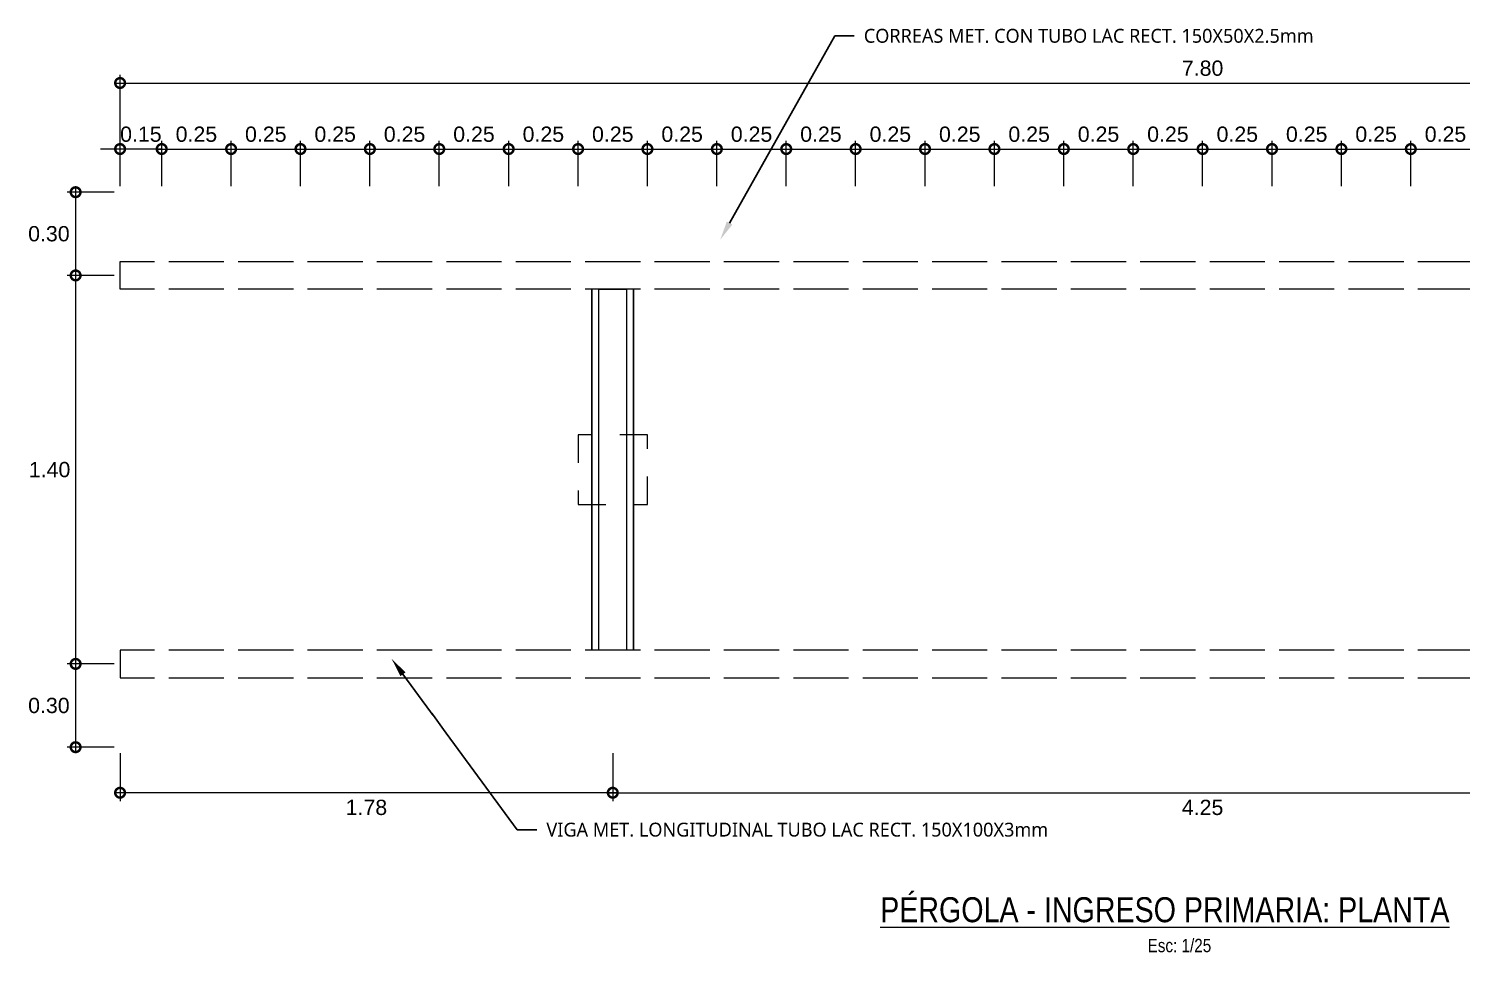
# Model space of a CAD drawing. Header units: millimetres. Extents: x 714.7 to 748.4, y 417.6 to 426.
# Drawn here: x 734.57 to 739.74, y 422.53 to 425.86 of the extents above; entities that cross this region are included whole.
import ezdxf
from ezdxf import colors
from ezdxf.entities.mleader import LeaderData, LeaderLine
from ezdxf.math import Vec2, Vec3

# ---------------------------------------------------------------- set-up
doc = ezdxf.new("R2010")
doc.units = ezdxf.units.MM
doc.set_wipeout_variables(frame=1)
doc.linetypes.add('DASHED2', pattern=[0.375, 0.25, -0.125])
for name, color, linetype, lineweight in [('0_Pluma_Nº__1', 253, 'Continuous', 9), ('letras sr', 7, 'Continuous', 5), ('Proyeccciones', 1, 'DASHED2', 18), ('TEXTO', 7, 'Continuous', 9)]:
    doc.layers.add(name, color=color, linetype=linetype, lineweight=lineweight)
doc.styles.add('Generales', font='trebuc.ttf', dxfattribs={"height": 0.1})
doc.styles.add('Santa Rosa 1 50', font='trebuc.ttf')
doc.styles.get("Standard").update_dxf_attribs({"font": 'arial.ttf'})
doc.dimstyles.new('detalles menores', dxfattribs={"dimtxt": 0.055, "dimasz": 0.07, "dimexe": 0.03, "dimexo": 0.0215, "dimgap": 0.025, "dimtad": 2, "dimtih": 1, "dimtoh": 1, "dimzin": 1, "dimdsep": 46, "dimtxsty": 'Standard', "dimblk": 'DOTSMALL', "dimcen": 0, "dimdle": 0.0175, "dimclrd": 10, "dimclre": 10, "dimclrt": 3, "dimazin": 0, "dimtfac": 1, "dimtix": 1, "dimtmove": 0, "dimatfit": 2, "dimldrblk": 'OBLIQUE', "dimfxl": 1, "dimlwd": 5, "dimlwe": 5, "dimarcsym": 0})

# ---------------------------------------------------------------- blocks, each defined once
blk = doc.blocks.new('_DOTSMALL')
at = {"color": 0, "linetype": 'ByBlock', "const_width": 0.5}
blk.add_lwpolyline([(-0.0625, 0, 1), (0.0625, 0, 1)], format="xyb", close=True, dxfattribs=at)
blk = doc.blocks.new('*D337')
at = {"color": 10, "lineweight": 5, "transparency": 16777216}
for p, q in [((734.8854, 425.6646), (742.7204, 425.6646)), ((734.9029, 425.2927), (734.9029, 425.6946)), ((742.7029, 425.2927), (742.7029, 425.6946))]:
    blk.add_line(p, q, dxfattribs=at)
at = {"layer": 'Defpoints', "color": 0, "lineweight": 70, "transparency": 16777216}
for p in [(742.7029, 425.6646), (734.9029, 425.2712), (742.7029, 425.2712)]:
    blk.add_point(p, dxfattribs=at)
at = {"color": 10, "lineweight": 5, "transparency": 16777216, "xscale": 0.07, "yscale": 0.07, "zscale": 0.07, "rotation": 180}
blk.add_blockref('_DOTSMALL', (734.9029, 425.6646), dxfattribs=at)
at = {"color": 10, "lineweight": 5, "transparency": 16777216, "xscale": 0.07, "yscale": 0.07, "zscale": 0.07}
blk.add_blockref('_DOTSMALL', (742.7029, 425.6646), dxfattribs=at)
at = {"color": 3, "transparency": 16777216, "insert": (738.8029, 425.7177), "char_height": 0.055, "attachment_point": 5}
blk.add_mtext('7.80', dxfattribs=at)
blk = doc.blocks.new('_Oblique')
at = {"color": 0, "linetype": 'ByBlock', "lineweight": -2}
blk.add_line((-0.5, -0.5), (0.5, 0.5), dxfattribs=at)
blk = doc.blocks.new('*D338')
at = {"color": 10, "lineweight": 5, "transparency": 16777216}
for p, q in [((734.8814, 425.2712), (734.7128, 425.2712)), ((734.7428, 425.2887), (734.7428, 424.9537)), ((734.8814, 424.9712), (734.7128, 424.9712))]:
    blk.add_line(p, q, dxfattribs=at)
at = {"layer": 'Defpoints', "color": 0, "lineweight": 70, "transparency": 16777216}
for p in [(734.9029, 425.2712), (734.7428, 424.9712), (734.9029, 424.9712)]:
    blk.add_point(p, dxfattribs=at)
at = {"color": 10, "lineweight": 5, "transparency": 16777216, "xscale": 0.07, "yscale": 0.07, "zscale": 0.07}
for p, rotation in [((734.7428, 425.2712), 90), ((734.7428, 424.9712), 270)]:
    blk.add_blockref('_DOTSMALL', p, dxfattribs=dict(at, rotation=rotation))
at = {"color": 3, "transparency": 16777216, "insert": (734.6465, 425.1212), "char_height": 0.055, "attachment_point": 5}
blk.add_mtext('0.30', dxfattribs=at)
blk = doc.blocks.new('*D339')
at = {"color": 10, "lineweight": 5, "transparency": 16777216}
for p, q in [((734.8814, 424.9712), (734.7128, 424.9712)), ((734.7428, 424.9887), (734.7428, 423.5537)), ((734.8814, 423.5712), (734.7128, 423.5712))]:
    blk.add_line(p, q, dxfattribs=at)
at = {"layer": 'Defpoints', "color": 0, "lineweight": 70, "transparency": 16777216}
for p in [(734.9029, 424.9712), (734.7428, 423.5712), (734.9029, 423.5712)]:
    blk.add_point(p, dxfattribs=at)
at = {"color": 10, "lineweight": 5, "transparency": 16777216, "xscale": 0.07, "yscale": 0.07, "zscale": 0.07}
for p, rotation in [((734.7428, 424.9712), 90), ((734.7428, 423.5712), 270)]:
    blk.add_blockref('_DOTSMALL', p, dxfattribs=dict(at, rotation=rotation))
at = {"color": 3, "transparency": 16777216, "insert": (734.6491, 424.2712), "char_height": 0.055, "attachment_point": 5}
blk.add_mtext('1.40', dxfattribs=at)
blk = doc.blocks.new('*D340')
at = {"color": 10, "lineweight": 5, "transparency": 16777216}
for p, q in [((734.8814, 423.5712), (734.7128, 423.5712)), ((734.7428, 423.5887), (734.7428, 423.2537)), ((734.8814, 423.2712), (734.7128, 423.2712))]:
    blk.add_line(p, q, dxfattribs=at)
at = {"layer": 'Defpoints', "color": 0, "lineweight": 70, "transparency": 16777216}
for p in [(734.9029, 423.5712), (734.7428, 423.2712), (734.9029, 423.2712)]:
    blk.add_point(p, dxfattribs=at)
at = {"color": 10, "lineweight": 5, "transparency": 16777216, "xscale": 0.07, "yscale": 0.07, "zscale": 0.07}
for p, rotation in [((734.7428, 423.5712), 90), ((734.7428, 423.2712), 270)]:
    blk.add_blockref('_DOTSMALL', p, dxfattribs=dict(at, rotation=rotation))
at = {"color": 3, "transparency": 16777216, "insert": (734.6465, 423.4212), "char_height": 0.055, "attachment_point": 5}
blk.add_mtext('0.30', dxfattribs=at)
blk = doc.blocks.new('*D341')
at = {"color": 10, "lineweight": 5, "transparency": 16777216}
for p, q in [((734.9029, 425.2927), (734.9029, 425.4567)), ((735.0529, 425.2927), (735.0529, 425.4567)), ((734.9029, 425.4267), (734.8329, 425.4267)), ((735.0529, 425.4267), (734.9029, 425.4267)), ((735.0529, 425.4267), (735.1229, 425.4267))]:
    blk.add_line(p, q, dxfattribs=at)
at = {"layer": 'Defpoints', "color": 0, "lineweight": 70, "transparency": 16777216}
for p in [(734.9029, 425.4267), (734.9029, 425.2712), (735.0529, 425.2712)]:
    blk.add_point(p, dxfattribs=at)
at = {"color": 10, "lineweight": 5, "transparency": 16777216, "xscale": 0.07, "yscale": 0.07, "zscale": 0.07}
blk.add_blockref('_DOTSMALL', (734.9029, 425.4267), dxfattribs=at)
at = {"color": 10, "lineweight": 5, "transparency": 16777216, "xscale": 0.07, "yscale": 0.07, "zscale": 0.07, "rotation": 180}
blk.add_blockref('_DOTSMALL', (735.0529, 425.4267), dxfattribs=at)
at = {"color": 3, "transparency": 16777216, "insert": (734.9779, 425.4798), "char_height": 0.055, "attachment_point": 5}
blk.add_mtext('0.15', dxfattribs=at)
blk = doc.blocks.new('*D342')
at = {"color": 10, "lineweight": 5, "transparency": 16777216}
for p, q in [((735.0529, 425.2927), (735.0529, 425.4567)), ((735.3029, 425.2927), (735.3029, 425.4567)), ((735.0354, 425.4267), (735.3204, 425.4267))]:
    blk.add_line(p, q, dxfattribs=at)
at = {"layer": 'Defpoints', "color": 0, "lineweight": 70, "transparency": 16777216}
for p in [(735.3029, 425.4267), (735.0529, 425.2712), (735.3029, 425.2712)]:
    blk.add_point(p, dxfattribs=at)
at = {"color": 10, "lineweight": 5, "transparency": 16777216, "xscale": 0.07, "yscale": 0.07, "zscale": 0.07, "rotation": 180}
blk.add_blockref('_DOTSMALL', (735.0529, 425.4267), dxfattribs=at)
at = {"color": 10, "lineweight": 5, "transparency": 16777216, "xscale": 0.07, "yscale": 0.07, "zscale": 0.07}
blk.add_blockref('_DOTSMALL', (735.3029, 425.4267), dxfattribs=at)
at = {"color": 3, "transparency": 16777216, "insert": (735.1779, 425.4798), "char_height": 0.055, "attachment_point": 5}
blk.add_mtext('0.25', dxfattribs=at)
blk = doc.blocks.new('*D343')
at = {"color": 10, "lineweight": 5, "transparency": 16777216}
for p, q in [((735.3029, 425.2927), (735.3029, 425.4567)), ((735.5529, 425.2927), (735.5529, 425.4567)), ((735.2854, 425.4267), (735.5704, 425.4267))]:
    blk.add_line(p, q, dxfattribs=at)
at = {"layer": 'Defpoints', "color": 0, "lineweight": 70, "transparency": 16777216}
for p in [(735.5529, 425.4267), (735.3029, 425.2712), (735.5529, 425.2712)]:
    blk.add_point(p, dxfattribs=at)
at = {"color": 10, "lineweight": 5, "transparency": 16777216, "xscale": 0.07, "yscale": 0.07, "zscale": 0.07, "rotation": 180}
blk.add_blockref('_DOTSMALL', (735.3029, 425.4267), dxfattribs=at)
at = {"color": 10, "lineweight": 5, "transparency": 16777216, "xscale": 0.07, "yscale": 0.07, "zscale": 0.07}
blk.add_blockref('_DOTSMALL', (735.5529, 425.4267), dxfattribs=at)
at = {"color": 3, "transparency": 16777216, "insert": (735.4279, 425.4798), "char_height": 0.055, "attachment_point": 5}
blk.add_mtext('0.25', dxfattribs=at)
blk = doc.blocks.new('*D344')
at = {"color": 10, "lineweight": 5, "transparency": 16777216}
for p, q in [((735.5529, 425.2927), (735.5529, 425.4567)), ((735.8029, 425.2927), (735.8029, 425.4567)), ((735.5354, 425.4267), (735.8204, 425.4267))]:
    blk.add_line(p, q, dxfattribs=at)
at = {"layer": 'Defpoints', "color": 0, "lineweight": 70, "transparency": 16777216}
for p in [(735.8029, 425.4267), (735.5529, 425.2712), (735.8029, 425.2712)]:
    blk.add_point(p, dxfattribs=at)
at = {"color": 10, "lineweight": 5, "transparency": 16777216, "xscale": 0.07, "yscale": 0.07, "zscale": 0.07, "rotation": 180}
blk.add_blockref('_DOTSMALL', (735.5529, 425.4267), dxfattribs=at)
at = {"color": 10, "lineweight": 5, "transparency": 16777216, "xscale": 0.07, "yscale": 0.07, "zscale": 0.07}
blk.add_blockref('_DOTSMALL', (735.8029, 425.4267), dxfattribs=at)
at = {"color": 3, "transparency": 16777216, "insert": (735.6779, 425.4798), "char_height": 0.055, "attachment_point": 5}
blk.add_mtext('0.25', dxfattribs=at)
blk = doc.blocks.new('*D345')
at = {"color": 10, "lineweight": 5, "transparency": 16777216}
for p, q in [((735.8029, 425.2927), (735.8029, 425.4567)), ((736.0529, 425.2927), (736.0529, 425.4567)), ((735.7854, 425.4267), (736.0704, 425.4267))]:
    blk.add_line(p, q, dxfattribs=at)
at = {"layer": 'Defpoints', "color": 0, "lineweight": 70, "transparency": 16777216}
for p in [(736.0529, 425.4267), (735.8029, 425.2712), (736.0529, 425.2712)]:
    blk.add_point(p, dxfattribs=at)
at = {"color": 10, "lineweight": 5, "transparency": 16777216, "xscale": 0.07, "yscale": 0.07, "zscale": 0.07, "rotation": 180}
blk.add_blockref('_DOTSMALL', (735.8029, 425.4267), dxfattribs=at)
at = {"color": 10, "lineweight": 5, "transparency": 16777216, "xscale": 0.07, "yscale": 0.07, "zscale": 0.07}
blk.add_blockref('_DOTSMALL', (736.0529, 425.4267), dxfattribs=at)
at = {"color": 3, "transparency": 16777216, "insert": (735.9279, 425.4798), "char_height": 0.055, "attachment_point": 5}
blk.add_mtext('0.25', dxfattribs=at)
blk = doc.blocks.new('*D346')
at = {"color": 10, "lineweight": 5, "transparency": 16777216}
for p, q in [((736.0529, 425.2927), (736.0529, 425.4567)), ((736.3029, 425.2927), (736.3029, 425.4567)), ((736.0354, 425.4267), (736.3204, 425.4267))]:
    blk.add_line(p, q, dxfattribs=at)
at = {"layer": 'Defpoints', "color": 0, "lineweight": 70, "transparency": 16777216}
for p in [(736.3029, 425.4267), (736.0529, 425.2712), (736.3029, 425.2712)]:
    blk.add_point(p, dxfattribs=at)
at = {"color": 10, "lineweight": 5, "transparency": 16777216, "xscale": 0.07, "yscale": 0.07, "zscale": 0.07, "rotation": 180}
blk.add_blockref('_DOTSMALL', (736.0529, 425.4267), dxfattribs=at)
at = {"color": 10, "lineweight": 5, "transparency": 16777216, "xscale": 0.07, "yscale": 0.07, "zscale": 0.07}
blk.add_blockref('_DOTSMALL', (736.3029, 425.4267), dxfattribs=at)
at = {"color": 3, "transparency": 16777216, "insert": (736.1779, 425.4798), "char_height": 0.055, "attachment_point": 5}
blk.add_mtext('0.25', dxfattribs=at)
blk = doc.blocks.new('*D347')
at = {"color": 10, "lineweight": 5, "transparency": 16777216}
for p, q in [((736.3029, 425.2927), (736.3029, 425.4567)), ((736.5529, 425.2927), (736.5529, 425.4567)), ((736.2854, 425.4267), (736.5704, 425.4267))]:
    blk.add_line(p, q, dxfattribs=at)
at = {"layer": 'Defpoints', "color": 0, "lineweight": 70, "transparency": 16777216}
for p in [(736.5529, 425.4267), (736.3029, 425.2712), (736.5529, 425.2712)]:
    blk.add_point(p, dxfattribs=at)
at = {"color": 10, "lineweight": 5, "transparency": 16777216, "xscale": 0.07, "yscale": 0.07, "zscale": 0.07, "rotation": 180}
blk.add_blockref('_DOTSMALL', (736.3029, 425.4267), dxfattribs=at)
at = {"color": 10, "lineweight": 5, "transparency": 16777216, "xscale": 0.07, "yscale": 0.07, "zscale": 0.07}
blk.add_blockref('_DOTSMALL', (736.5529, 425.4267), dxfattribs=at)
at = {"color": 3, "transparency": 16777216, "insert": (736.4279, 425.4798), "char_height": 0.055, "attachment_point": 5}
blk.add_mtext('0.25', dxfattribs=at)
blk = doc.blocks.new('*D348')
at = {"color": 10, "lineweight": 5, "transparency": 16777216}
for p, q in [((736.6779, 423.2497), (736.6779, 423.077)), ((740.9279, 423.2497), (740.9279, 423.077)), ((736.6604, 423.107), (740.9454, 423.107))]:
    blk.add_line(p, q, dxfattribs=at)
at = {"layer": 'Defpoints', "color": 0, "lineweight": 70, "transparency": 16777216}
for p in [(736.6779, 423.2712), (740.9279, 423.2712), (740.9279, 423.107)]:
    blk.add_point(p, dxfattribs=at)
at = {"color": 10, "lineweight": 5, "transparency": 16777216, "xscale": 0.07, "yscale": 0.07, "zscale": 0.07, "rotation": 180}
blk.add_blockref('_DOTSMALL', (736.6779, 423.107), dxfattribs=at)
at = {"color": 10, "lineweight": 5, "transparency": 16777216, "xscale": 0.07, "yscale": 0.07, "zscale": 0.07}
blk.add_blockref('_DOTSMALL', (740.9279, 423.107), dxfattribs=at)
at = {"color": 3, "transparency": 16777216, "insert": (738.8029, 423.0539), "char_height": 0.055, "attachment_point": 5}
blk.add_mtext('4.25', dxfattribs=at)
blk = doc.blocks.new('*D349')
at = {"color": 10, "lineweight": 5, "transparency": 16777216}
for p, q in [((734.9029, 423.2497), (734.9029, 423.077)), ((736.6779, 423.2497), (736.6779, 423.077)), ((736.6954, 423.107), (734.8854, 423.107))]:
    blk.add_line(p, q, dxfattribs=at)
at = {"layer": 'Defpoints', "color": 0, "lineweight": 70, "transparency": 16777216}
for p in [(734.9029, 423.2712), (736.6779, 423.2712), (734.9029, 423.107)]:
    blk.add_point(p, dxfattribs=at)
at = {"color": 10, "lineweight": 5, "transparency": 16777216, "xscale": 0.07, "yscale": 0.07, "zscale": 0.07, "rotation": 180}
blk.add_blockref('_DOTSMALL', (734.9029, 423.107), dxfattribs=at)
at = {"color": 10, "lineweight": 5, "transparency": 16777216, "xscale": 0.07, "yscale": 0.07, "zscale": 0.07}
blk.add_blockref('_DOTSMALL', (736.6779, 423.107), dxfattribs=at)
at = {"color": 3, "transparency": 16777216, "insert": (735.7904, 423.0539), "char_height": 0.055, "attachment_point": 5}
blk.add_mtext('1.78', dxfattribs=at)
blk = doc.blocks.new('*D350')
at = {"color": 10, "lineweight": 5, "transparency": 16777216}
for p, q in [((736.5529, 425.2927), (736.5529, 425.4567)), ((736.8029, 425.2927), (736.8029, 425.4567)), ((736.5354, 425.4267), (736.8204, 425.4267))]:
    blk.add_line(p, q, dxfattribs=at)
at = {"layer": 'Defpoints', "color": 0, "lineweight": 70, "transparency": 16777216}
for p in [(736.8029, 425.4267), (736.5529, 425.2712), (736.8029, 425.2712)]:
    blk.add_point(p, dxfattribs=at)
at = {"color": 10, "lineweight": 5, "transparency": 16777216, "xscale": 0.07, "yscale": 0.07, "zscale": 0.07, "rotation": 180}
blk.add_blockref('_DOTSMALL', (736.5529, 425.4267), dxfattribs=at)
at = {"color": 10, "lineweight": 5, "transparency": 16777216, "xscale": 0.07, "yscale": 0.07, "zscale": 0.07}
blk.add_blockref('_DOTSMALL', (736.8029, 425.4267), dxfattribs=at)
at = {"color": 3, "transparency": 16777216, "insert": (736.6779, 425.4798), "char_height": 0.055, "attachment_point": 5}
blk.add_mtext('0.25', dxfattribs=at)
blk = doc.blocks.new('*D351')
at = {"color": 10, "lineweight": 5, "transparency": 16777216}
for p, q in [((736.8029, 425.2927), (736.8029, 425.4567)), ((737.0529, 425.2927), (737.0529, 425.4567)), ((736.7854, 425.4267), (737.0704, 425.4267))]:
    blk.add_line(p, q, dxfattribs=at)
at = {"layer": 'Defpoints', "color": 0, "lineweight": 70, "transparency": 16777216}
for p in [(737.0529, 425.4267), (736.8029, 425.2712), (737.0529, 425.2712)]:
    blk.add_point(p, dxfattribs=at)
at = {"color": 10, "lineweight": 5, "transparency": 16777216, "xscale": 0.07, "yscale": 0.07, "zscale": 0.07, "rotation": 180}
blk.add_blockref('_DOTSMALL', (736.8029, 425.4267), dxfattribs=at)
at = {"color": 10, "lineweight": 5, "transparency": 16777216, "xscale": 0.07, "yscale": 0.07, "zscale": 0.07}
blk.add_blockref('_DOTSMALL', (737.0529, 425.4267), dxfattribs=at)
at = {"color": 3, "transparency": 16777216, "insert": (736.9279, 425.4798), "char_height": 0.055, "attachment_point": 5}
blk.add_mtext('0.25', dxfattribs=at)
blk = doc.blocks.new('*D352')
at = {"color": 10, "lineweight": 5, "transparency": 16777216}
for p, q in [((737.0529, 425.2927), (737.0529, 425.4567)), ((737.3029, 425.2927), (737.3029, 425.4567)), ((737.0354, 425.4267), (737.3204, 425.4267))]:
    blk.add_line(p, q, dxfattribs=at)
at = {"layer": 'Defpoints', "color": 0, "lineweight": 70, "transparency": 16777216}
for p in [(737.3029, 425.4267), (737.0529, 425.2712), (737.3029, 425.2712)]:
    blk.add_point(p, dxfattribs=at)
at = {"color": 10, "lineweight": 5, "transparency": 16777216, "xscale": 0.07, "yscale": 0.07, "zscale": 0.07, "rotation": 180}
blk.add_blockref('_DOTSMALL', (737.0529, 425.4267), dxfattribs=at)
at = {"color": 10, "lineweight": 5, "transparency": 16777216, "xscale": 0.07, "yscale": 0.07, "zscale": 0.07}
blk.add_blockref('_DOTSMALL', (737.3029, 425.4267), dxfattribs=at)
at = {"color": 3, "transparency": 16777216, "insert": (737.1779, 425.4798), "char_height": 0.055, "attachment_point": 5}
blk.add_mtext('0.25', dxfattribs=at)
blk = doc.blocks.new('*D353')
at = {"color": 10, "lineweight": 5, "transparency": 16777216}
for p, q in [((737.3029, 425.2927), (737.3029, 425.4567)), ((737.5529, 425.2927), (737.5529, 425.4567)), ((737.2854, 425.4267), (737.5704, 425.4267))]:
    blk.add_line(p, q, dxfattribs=at)
at = {"layer": 'Defpoints', "color": 0, "lineweight": 70, "transparency": 16777216}
for p in [(737.5529, 425.4267), (737.3029, 425.2712), (737.5529, 425.2712)]:
    blk.add_point(p, dxfattribs=at)
at = {"color": 10, "lineweight": 5, "transparency": 16777216, "xscale": 0.07, "yscale": 0.07, "zscale": 0.07, "rotation": 180}
blk.add_blockref('_DOTSMALL', (737.3029, 425.4267), dxfattribs=at)
at = {"color": 10, "lineweight": 5, "transparency": 16777216, "xscale": 0.07, "yscale": 0.07, "zscale": 0.07}
blk.add_blockref('_DOTSMALL', (737.5529, 425.4267), dxfattribs=at)
at = {"color": 3, "transparency": 16777216, "insert": (737.4279, 425.4798), "char_height": 0.055, "attachment_point": 5}
blk.add_mtext('0.25', dxfattribs=at)
blk = doc.blocks.new('*D354')
at = {"color": 10, "lineweight": 5, "transparency": 16777216}
for p, q in [((737.5529, 425.2927), (737.5529, 425.4567)), ((737.8029, 425.2927), (737.8029, 425.4567)), ((737.5354, 425.4267), (737.8204, 425.4267))]:
    blk.add_line(p, q, dxfattribs=at)
at = {"layer": 'Defpoints', "color": 0, "lineweight": 70, "transparency": 16777216}
for p in [(737.8029, 425.4267), (737.5529, 425.2712), (737.8029, 425.2712)]:
    blk.add_point(p, dxfattribs=at)
at = {"color": 10, "lineweight": 5, "transparency": 16777216, "xscale": 0.07, "yscale": 0.07, "zscale": 0.07, "rotation": 180}
blk.add_blockref('_DOTSMALL', (737.5529, 425.4267), dxfattribs=at)
at = {"color": 10, "lineweight": 5, "transparency": 16777216, "xscale": 0.07, "yscale": 0.07, "zscale": 0.07}
blk.add_blockref('_DOTSMALL', (737.8029, 425.4267), dxfattribs=at)
at = {"color": 3, "transparency": 16777216, "insert": (737.6779, 425.4798), "char_height": 0.055, "attachment_point": 5}
blk.add_mtext('0.25', dxfattribs=at)
blk = doc.blocks.new('*D355')
at = {"color": 10, "lineweight": 5, "transparency": 16777216}
for p, q in [((737.8029, 425.2927), (737.8029, 425.4567)), ((738.0529, 425.2927), (738.0529, 425.4567)), ((737.7854, 425.4267), (738.0704, 425.4267))]:
    blk.add_line(p, q, dxfattribs=at)
at = {"layer": 'Defpoints', "color": 0, "lineweight": 70, "transparency": 16777216}
for p in [(738.0529, 425.4267), (737.8029, 425.2712), (738.0529, 425.2712)]:
    blk.add_point(p, dxfattribs=at)
at = {"color": 10, "lineweight": 5, "transparency": 16777216, "xscale": 0.07, "yscale": 0.07, "zscale": 0.07, "rotation": 180}
blk.add_blockref('_DOTSMALL', (737.8029, 425.4267), dxfattribs=at)
at = {"color": 10, "lineweight": 5, "transparency": 16777216, "xscale": 0.07, "yscale": 0.07, "zscale": 0.07}
blk.add_blockref('_DOTSMALL', (738.0529, 425.4267), dxfattribs=at)
at = {"color": 3, "transparency": 16777216, "insert": (737.9279, 425.4798), "char_height": 0.055, "attachment_point": 5}
blk.add_mtext('0.25', dxfattribs=at)
blk = doc.blocks.new('*D356')
at = {"color": 10, "lineweight": 5, "transparency": 16777216}
for p, q in [((738.0529, 425.2927), (738.0529, 425.4567)), ((738.3029, 425.2927), (738.3029, 425.4567)), ((738.0354, 425.4267), (738.3204, 425.4267))]:
    blk.add_line(p, q, dxfattribs=at)
at = {"layer": 'Defpoints', "color": 0, "lineweight": 70, "transparency": 16777216}
for p in [(738.3029, 425.4267), (738.0529, 425.2712), (738.3029, 425.2712)]:
    blk.add_point(p, dxfattribs=at)
at = {"color": 10, "lineweight": 5, "transparency": 16777216, "xscale": 0.07, "yscale": 0.07, "zscale": 0.07, "rotation": 180}
blk.add_blockref('_DOTSMALL', (738.0529, 425.4267), dxfattribs=at)
at = {"color": 10, "lineweight": 5, "transparency": 16777216, "xscale": 0.07, "yscale": 0.07, "zscale": 0.07}
blk.add_blockref('_DOTSMALL', (738.3029, 425.4267), dxfattribs=at)
at = {"color": 3, "transparency": 16777216, "insert": (738.1779, 425.4798), "char_height": 0.055, "attachment_point": 5}
blk.add_mtext('0.25', dxfattribs=at)
blk = doc.blocks.new('*D357')
at = {"color": 10, "lineweight": 5, "transparency": 16777216}
for p, q in [((738.3029, 425.2927), (738.3029, 425.4567)), ((738.5529, 425.2927), (738.5529, 425.4567)), ((738.2854, 425.4267), (738.5704, 425.4267))]:
    blk.add_line(p, q, dxfattribs=at)
at = {"layer": 'Defpoints', "color": 0, "lineweight": 70, "transparency": 16777216}
for p in [(738.5529, 425.4267), (738.3029, 425.2712), (738.5529, 425.2712)]:
    blk.add_point(p, dxfattribs=at)
at = {"color": 10, "lineweight": 5, "transparency": 16777216, "xscale": 0.07, "yscale": 0.07, "zscale": 0.07, "rotation": 180}
blk.add_blockref('_DOTSMALL', (738.3029, 425.4267), dxfattribs=at)
at = {"color": 10, "lineweight": 5, "transparency": 16777216, "xscale": 0.07, "yscale": 0.07, "zscale": 0.07}
blk.add_blockref('_DOTSMALL', (738.5529, 425.4267), dxfattribs=at)
at = {"color": 3, "transparency": 16777216, "insert": (738.4279, 425.4798), "char_height": 0.055, "attachment_point": 5}
blk.add_mtext('0.25', dxfattribs=at)
blk = doc.blocks.new('*D358')
at = {"color": 10, "lineweight": 5, "transparency": 16777216}
for p, q in [((738.5529, 425.2927), (738.5529, 425.4567)), ((738.8029, 425.2927), (738.8029, 425.4567)), ((738.5354, 425.4267), (738.8204, 425.4267))]:
    blk.add_line(p, q, dxfattribs=at)
at = {"layer": 'Defpoints', "color": 0, "lineweight": 70, "transparency": 16777216}
for p in [(738.8029, 425.4267), (738.5529, 425.2712), (738.8029, 425.2712)]:
    blk.add_point(p, dxfattribs=at)
at = {"color": 10, "lineweight": 5, "transparency": 16777216, "xscale": 0.07, "yscale": 0.07, "zscale": 0.07, "rotation": 180}
blk.add_blockref('_DOTSMALL', (738.5529, 425.4267), dxfattribs=at)
at = {"color": 10, "lineweight": 5, "transparency": 16777216, "xscale": 0.07, "yscale": 0.07, "zscale": 0.07}
blk.add_blockref('_DOTSMALL', (738.8029, 425.4267), dxfattribs=at)
at = {"color": 3, "transparency": 16777216, "insert": (738.6779, 425.4798), "char_height": 0.055, "attachment_point": 5}
blk.add_mtext('0.25', dxfattribs=at)
blk = doc.blocks.new('*D359')
at = {"color": 10, "lineweight": 5, "transparency": 16777216}
for p, q in [((738.8029, 425.2927), (738.8029, 425.4567)), ((739.0529, 425.2927), (739.0529, 425.4567)), ((738.7854, 425.4267), (739.0704, 425.4267))]:
    blk.add_line(p, q, dxfattribs=at)
at = {"layer": 'Defpoints', "color": 0, "lineweight": 70, "transparency": 16777216}
for p in [(739.0529, 425.4267), (738.8029, 425.2712), (739.0529, 425.2712)]:
    blk.add_point(p, dxfattribs=at)
at = {"color": 10, "lineweight": 5, "transparency": 16777216, "xscale": 0.07, "yscale": 0.07, "zscale": 0.07, "rotation": 180}
blk.add_blockref('_DOTSMALL', (738.8029, 425.4267), dxfattribs=at)
at = {"color": 10, "lineweight": 5, "transparency": 16777216, "xscale": 0.07, "yscale": 0.07, "zscale": 0.07}
blk.add_blockref('_DOTSMALL', (739.0529, 425.4267), dxfattribs=at)
at = {"color": 3, "transparency": 16777216, "insert": (738.9279, 425.4798), "char_height": 0.055, "attachment_point": 5}
blk.add_mtext('0.25', dxfattribs=at)
blk = doc.blocks.new('*D360')
at = {"color": 10, "lineweight": 5, "transparency": 16777216}
for p, q in [((739.0529, 425.2927), (739.0529, 425.4567)), ((739.3029, 425.2927), (739.3029, 425.4567)), ((739.0354, 425.4267), (739.3204, 425.4267))]:
    blk.add_line(p, q, dxfattribs=at)
at = {"layer": 'Defpoints', "color": 0, "lineweight": 70, "transparency": 16777216}
for p in [(739.3029, 425.4267), (739.0529, 425.2712), (739.3029, 425.2712)]:
    blk.add_point(p, dxfattribs=at)
at = {"color": 10, "lineweight": 5, "transparency": 16777216, "xscale": 0.07, "yscale": 0.07, "zscale": 0.07, "rotation": 180}
blk.add_blockref('_DOTSMALL', (739.0529, 425.4267), dxfattribs=at)
at = {"color": 10, "lineweight": 5, "transparency": 16777216, "xscale": 0.07, "yscale": 0.07, "zscale": 0.07}
blk.add_blockref('_DOTSMALL', (739.3029, 425.4267), dxfattribs=at)
at = {"color": 3, "transparency": 16777216, "insert": (739.1779, 425.4798), "char_height": 0.055, "attachment_point": 5}
blk.add_mtext('0.25', dxfattribs=at)
blk = doc.blocks.new('*D361')
at = {"color": 10, "lineweight": 5, "transparency": 16777216}
for p, q in [((739.3029, 425.2927), (739.3029, 425.4567)), ((739.5529, 425.2927), (739.5529, 425.4567)), ((739.2854, 425.4267), (739.5704, 425.4267))]:
    blk.add_line(p, q, dxfattribs=at)
at = {"layer": 'Defpoints', "color": 0, "lineweight": 70, "transparency": 16777216}
for p in [(739.5529, 425.4267), (739.3029, 425.2712), (739.5529, 425.2712)]:
    blk.add_point(p, dxfattribs=at)
at = {"color": 10, "lineweight": 5, "transparency": 16777216, "xscale": 0.07, "yscale": 0.07, "zscale": 0.07, "rotation": 180}
blk.add_blockref('_DOTSMALL', (739.3029, 425.4267), dxfattribs=at)
at = {"color": 10, "lineweight": 5, "transparency": 16777216, "xscale": 0.07, "yscale": 0.07, "zscale": 0.07}
blk.add_blockref('_DOTSMALL', (739.5529, 425.4267), dxfattribs=at)
at = {"color": 3, "transparency": 16777216, "insert": (739.4279, 425.4798), "char_height": 0.055, "attachment_point": 5}
blk.add_mtext('0.25', dxfattribs=at)
blk = doc.blocks.new('*D362')
at = {"color": 10, "lineweight": 5, "transparency": 16777216}
for p, q in [((739.5529, 425.2927), (739.5529, 425.4567)), ((739.8029, 425.2927), (739.8029, 425.4567)), ((739.5354, 425.4267), (739.8204, 425.4267))]:
    blk.add_line(p, q, dxfattribs=at)
at = {"layer": 'Defpoints', "color": 0, "lineweight": 70, "transparency": 16777216}
for p in [(739.8029, 425.4267), (739.5529, 425.2712), (739.8029, 425.2712)]:
    blk.add_point(p, dxfattribs=at)
at = {"color": 10, "lineweight": 5, "transparency": 16777216, "xscale": 0.07, "yscale": 0.07, "zscale": 0.07, "rotation": 180}
blk.add_blockref('_DOTSMALL', (739.5529, 425.4267), dxfattribs=at)
at = {"color": 10, "lineweight": 5, "transparency": 16777216, "xscale": 0.07, "yscale": 0.07, "zscale": 0.07}
blk.add_blockref('_DOTSMALL', (739.8029, 425.4267), dxfattribs=at)
at = {"color": 3, "transparency": 16777216, "insert": (739.6779, 425.4798), "char_height": 0.055, "attachment_point": 5}
blk.add_mtext('0.25', dxfattribs=at)

msp = doc.modelspace()

# ---------------------------------------------------------------- linework, layer by layer
at = {"layer": '0_Pluma_Nº__1', "color": 18, "ltscale": 0.4, "true_color": 0x000000}
for points in [[(742.7029, 425.0212), (742.7029, 424.9212), (734.9029, 424.9212), (734.9029, 425.0212)], [(736.6279, 424.9212), (736.7279, 424.9212), (736.7279, 423.6212), (736.6279, 423.6212)], [(742.7029, 423.5212), (742.7029, 423.6212), (734.9029, 423.6212), (734.9029, 423.5212)]]:
    msp.add_lwpolyline(points, close=True, dxfattribs=at)

# ---------------------------------------------------------------- texts
at = {"layer": 'TEXTO', "color": 7, "insert": (738.6667, 422.5318), "char_height": 0.09, "width": 2.549219, "attachment_point": 8, "style": 'Santa Rosa 1 50'}
msp.add_mtext('{\\fArial Narrow|b0|i0|c0|p34;\\LPÉRGOLA - INGRESO PRIMARIA: PLANTA\\H0.53333x;\\l\\P\\pxi-3,l4,t4; Esc: 1/25}', dxfattribs=at)

# ---------------------------------------------------------------- dimensions: what is measured, and where the dimension line sits
dim = msp.add_linear_dim(base=(734.7428, 424.9712), p1=(734.9029, 425.2712), p2=(734.9029, 424.9712), angle=90, dimstyle='detalles menores')
dim.commit()
dim.dimension.update_dxf_attribs({"geometry": '*D338', "text_midpoint": (734.6465, 425.1212)})
for base, p1, p2, picture, middle in [((734.7428, 423.5712), (734.9029, 424.9712), (734.9029, 423.5712), '*D339', (734.6491, 424.2712)), ((734.7428, 423.2712), (734.9029, 423.5712), (734.9029, 423.2712), '*D340', (734.6465, 423.4212))]:
    dim = msp.add_linear_dim(base=base, p1=p1, p2=p2, angle=90, dimstyle='detalles menores', override={"dimtmove": 1})
    dim.commit()
    dim.dimension.update_dxf_attribs({"geometry": picture, "text_midpoint": middle})

# ---------------------------------------------------------------- next in the draw order: wipeouts: each hides what was drawn before it
at = {"color": 240, "ltscale": 0.4, "true_color": 0xed1f24}
for points in [[(735.0279, 425.2712), (735.0779, 425.2712), (735.0779, 423.2712), (735.0279, 423.2712)], [(735.2779, 425.2712), (735.3279, 425.2712), (735.3279, 423.2712), (735.2779, 423.2712)], [(735.5279, 425.2712), (735.5779, 425.2712), (735.5779, 423.2712), (735.5279, 423.2712)], [(735.7779, 425.2712), (735.8279, 425.2712), (735.8279, 423.2712), (735.7779, 423.2712)], [(736.0279, 425.2712), (736.0779, 425.2712), (736.0779, 423.2712), (736.0279, 423.2712)], [(736.2779, 425.2712), (736.3279, 425.2712), (736.3279, 423.2712), (736.2779, 423.2712)], [(736.5279, 425.2712), (736.5779, 425.2712), (736.5779, 423.2712), (736.5279, 423.2712)], [(736.7779, 425.2712), (736.8279, 425.2712), (736.8279, 423.2712), (736.7779, 423.2712)], [(737.0279, 425.2712), (737.0779, 425.2712), (737.0779, 423.2712), (737.0279, 423.2712)], [(737.2779, 425.2712), (737.3279, 425.2712), (737.3279, 423.2712), (737.2779, 423.2712)], [(737.5279, 425.2712), (737.5779, 425.2712), (737.5779, 423.2712), (737.5279, 423.2712)], [(737.7779, 425.2712), (737.8279, 425.2712), (737.8279, 423.2712), (737.7779, 423.2712)], [(738.0279, 425.2712), (738.0779, 425.2712), (738.0779, 423.2712), (738.0279, 423.2712)], [(738.2779, 425.2712), (738.3279, 425.2712), (738.3279, 423.2712), (738.2779, 423.2712)], [(738.5279, 425.2712), (738.5779, 425.2712), (738.5779, 423.2712), (738.5279, 423.2712)], [(738.7779, 425.2712), (738.8279, 425.2712), (738.8279, 423.2712), (738.7779, 423.2712)], [(739.0279, 425.2712), (739.0779, 425.2712), (739.0779, 423.2712), (739.0279, 423.2712)], [(739.2779, 425.2712), (739.3279, 425.2712), (739.3279, 423.2712), (739.2779, 423.2712)], [(739.5279, 425.2712), (739.5779, 425.2712), (739.5779, 423.2712), (739.5279, 423.2712)]]:
    msp.add_wipeout(points, dxfattribs=at).dxf.layer = '0_Pluma_Nº__1'

# ---------------------------------------------------------------- next in the draw order: linework, layer by layer
at = {"color": 251, "true_color": 0x636466}
for p, q in [((736.6029, 424.9212), (736.6029, 423.6212)), ((736.7529, 424.9212), (736.7529, 423.6212))]:
    msp.add_line(p, q, dxfattribs=at)
at = {"layer": 'Proyeccciones', "ltscale": 0.4}
msp.add_lwpolyline([(736.5529, 424.1462), (736.8029, 424.1462), (736.8029, 424.3962), (736.5529, 424.3962)], close=True, dxfattribs=at)

# ---------------------------------------------------------------- next in the draw order: dimensions: what is measured, and where the dimension line sits
for base, p1, p2, picture, middle in [((742.7029, 425.6646), (734.9029, 425.2712), (742.7029, 425.2712), '*D337', (738.8029, 425.7177)), ((734.9029, 425.4267), (735.0529, 425.2712), (734.9029, 425.2712), '*D341', (734.9779, 425.4798))]:
    dim = msp.add_linear_dim(base=base, p1=p1, p2=p2, dimstyle='detalles menores')
    dim.commit()
    dim.dimension.update_dxf_attribs({"geometry": picture, "text_midpoint": middle})
for base, p1, p2, picture, middle in [((735.3029, 425.4267), (735.0529, 425.2712), (735.3029, 425.2712), '*D342', (735.1779, 425.4798)), ((735.5529, 425.4267), (735.3029, 425.2712), (735.5529, 425.2712), '*D343', (735.4279, 425.4798)), ((735.8029, 425.4267), (735.5529, 425.2712), (735.8029, 425.2712), '*D344', (735.6779, 425.4798)), ((736.0529, 425.4267), (735.8029, 425.2712), (736.0529, 425.2712), '*D345', (735.9279, 425.4798)), ((736.3029, 425.4267), (736.0529, 425.2712), (736.3029, 425.2712), '*D346', (736.1779, 425.4798)), ((736.5529, 425.4267), (736.3029, 425.2712), (736.5529, 425.2712), '*D347', (736.4279, 425.4798)), ((736.8029, 425.4267), (736.5529, 425.2712), (736.8029, 425.2712), '*D350', (736.6779, 425.4798)), ((737.0529, 425.4267), (736.8029, 425.2712), (737.0529, 425.2712), '*D351', (736.9279, 425.4798)), ((737.3029, 425.4267), (737.0529, 425.2712), (737.3029, 425.2712), '*D352', (737.1779, 425.4798)), ((737.5529, 425.4267), (737.3029, 425.2712), (737.5529, 425.2712), '*D353', (737.4279, 425.4798)), ((737.8029, 425.4267), (737.5529, 425.2712), (737.8029, 425.2712), '*D354', (737.6779, 425.4798)), ((738.0529, 425.4267), (737.8029, 425.2712), (738.0529, 425.2712), '*D355', (737.9279, 425.4798)), ((738.3029, 425.4267), (738.0529, 425.2712), (738.3029, 425.2712), '*D356', (738.1779, 425.4798)), ((738.5529, 425.4267), (738.3029, 425.2712), (738.5529, 425.2712), '*D357', (738.4279, 425.4798)), ((738.8029, 425.4267), (738.5529, 425.2712), (738.8029, 425.2712), '*D358', (738.6779, 425.4798)), ((739.0529, 425.4267), (738.8029, 425.2712), (739.0529, 425.2712), '*D359', (738.9279, 425.4798)), ((739.3029, 425.4267), (739.0529, 425.2712), (739.3029, 425.2712), '*D360', (739.1779, 425.4798)), ((739.5529, 425.4267), (739.3029, 425.2712), (739.5529, 425.2712), '*D361', (739.4279, 425.4798)), ((739.8029, 425.4267), (739.5529, 425.2712), (739.8029, 425.2712), '*D362', (739.6779, 425.4798)), ((734.902949465, 423.1069988339), (736.677949465, 423.271245041), (734.902949465, 423.271245041), '*D349', (735.790449465, 423.0539173196)), ((740.9279, 423.107), (736.6779, 423.2712), (740.9279, 423.2712), '*D348', (738.8029, 423.0539))]:
    dim = msp.add_linear_dim(base=base, p1=p1, p2=p2, dimstyle='detalles menores', override={"dimtmove": 1})
    dim.commit()
    dim.dimension.update_dxf_attribs({"geometry": picture, "text_midpoint": middle})

# ---------------------------------------------------------------- next in the draw order: leaders
at = {"layer": 'letras sr'}
ml = msp.add_multileader_mtext('Standard', dxfattribs=at)
ml.set_content('CORREAS MET. CON TUBO LAC RECT. 150X50X2.5mm', color=256, style='Generales')
ml.set_leader_properties()
ml.build(insert=Vec2(0, 0))
ml.multileader.update_dxf_attribs({"text_right_attachment_type": 6, "dogleg_length": 0.36, "arrow_head_size": 0.0692})
ctx = ml.context
ctx.base_point, ctx.char_height, ctx.arrow_head_size, ctx.landing_gap_size, ctx.plane_origin = Vec3(737.5478, 425.8343), 0.05, 0.0692, 0.0346, Vec3(737.1278, 425.6425)
ctx.right_attachment = 6
notes = []
notes.append((ctx, [(0, (1, 1, 0), (737.4775, 425.8343), (1, 0), 0.0702, [(0, [(737.0649, 425.0996)], 0, [])])]))
ctx.mtext.insert, ctx.mtext.width, ctx.mtext.flow_direction = Vec3(737.5824, 425.8597), 1.928834, 5
ml = msp.add_multileader_mtext('Standard', dxfattribs=at)
ml.set_content('VIGA MET. LONGITUDINAL TUBO LAC RECT. 150X100X3mm', color=256, style='Generales')
ml.set_leader_properties()
ml.build(insert=Vec2(0, 0))
ml.multileader.update_dxf_attribs({"text_right_attachment_type": 6, "dogleg_length": 0.0702, "arrow_head_size": 0.0692})
ctx = ml.context
ctx.base_point, ctx.char_height, ctx.arrow_head_size, ctx.landing_gap_size, ctx.plane_origin = Vec3(736.4043, 422.9737), 0.05, 0.0692, 0.0346, Vec3(735.7608, 423.9196)
ctx.right_attachment = 6
notes.append((ctx, [(0, (1, 1, 0), (736.3341, 422.9737), (1, 0), 0.0702, [(0, [(735.8812, 423.5897)], 0, [])])]))
ctx.mtext.insert, ctx.mtext.width, ctx.mtext.flow_direction = Vec3(736.4389, 422.9991), 1.869672, 5
for ctx, leaders in notes:
    for number, flags, end, landing, length, lines in leaders:
        leader = LeaderData()
        leader.index, (leader.has_last_leader_line, leader.has_dogleg_vector, leader.attachment_direction) = number, flags
        leader.last_leader_point, leader.dogleg_vector, leader.dogleg_length = Vec3(end), Vec3(landing), length
        for number, points, colour, breaks in lines:
            line = LeaderLine()
            line.index, line.vertices, line.color, line.breaks = number, Vec3.list(points), colors.encode_raw_color(colour), breaks
            leader.lines.append(line)
        ctx.leaders.append(leader)

doc.saveas('drawing.dxf')
